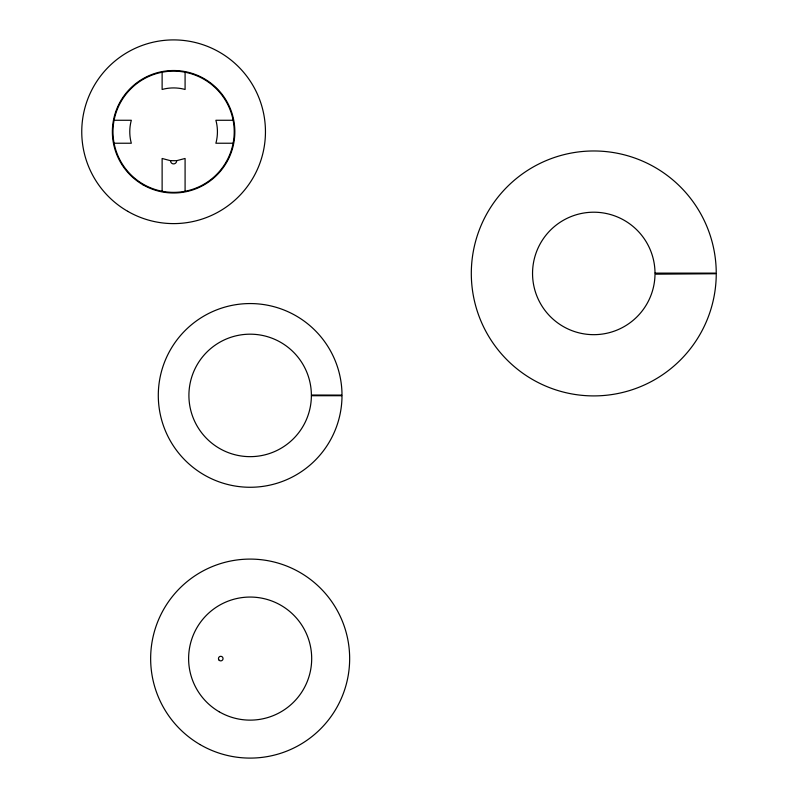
<?xml version="1.0" encoding="UTF-8"?>
<svg xmlns="http://www.w3.org/2000/svg" width="798" height="798" viewBox="0 0 798 798"><rect width="100%" height="100%" fill="white"/><g stroke="black" fill="none" stroke-linecap="round" stroke-linejoin="round"><path stroke-width="1.2" d="M185.086 191.271L185.086 158.473L176.657 160.677A3.062 3.062 0 0 1 173.605 163.899A3.062 3.062 0 0 1 170.543 160.707L162.124 158.473L162.124 191.271M176.657 160.707L170.543 160.667M114.084 120.269L131.331 120.269L130.942 121.725A43.82 43.82 0 0 0 130.732 140.847L131.321 143.231L114.084 143.231M233.126 120.269L215.889 120.269L216.477 122.663A43.82 43.82 0 0 1 216.268 141.775L215.869 143.231L233.126 143.231M655.008 273.125L716.245 273.125L716.225 271.17A122.473 122.473 0 0 0 531.797 167.809A122.473 122.473 0 0 0 532.076 379.23A122.473 122.473 0 0 0 716.235 275.39L716.245 273.744L655.008 274.173A61.237 61.237 0 0 1 562.829 326.272A61.237 61.237 0 0 1 563.189 220.388A61.237 61.237 0 0 1 655.008 273.116M185.086 72.229L185.086 89.486L183.63 89.087A43.82 43.82 0 0 0 164.508 88.877L162.124 89.466L162.124 72.229M311.38 395.718L311.38 396.177A61.237 61.237 0 0 1 219.201 448.257A61.237 61.237 0 0 1 219.53 342.382A61.237 61.237 0 0 1 311.38 395.03L342.003 395.11L342.003 394.521A91.85 91.85 0 0 0 203.949 316.028A91.85 91.85 0 0 0 203.999 474.83A91.85 91.85 0 0 0 342.003 396.257L342.003 395.718L311.38 395.718M114.164 119.84L113.845 121.525A60.618 60.618 0 0 0 113.855 142.014L114.174 143.7A60.618 60.618 0 0 0 160.847 191.021L162.533 191.35A60.618 60.618 0 0 0 184.717 191.35L186.393 191.011A60.618 60.618 0 0 0 233.046 143.66L233.355 141.974A60.618 60.618 0 0 0 233.345 121.486L233.036 119.8A60.618 60.618 0 0 0 186.353 72.488L184.677 72.149A60.618 60.618 0 0 0 162.493 72.159L160.807 72.498A60.618 60.618 0 0 0 114.164 119.84M127.68 211.3A91.85 91.85 0 0 0 265.455 131.75A91.85 91.85 0 0 0 127.68 52.209A91.85 91.85 0 0 0 127.68 211.3M142.982 184.787A61.237 61.237 0 0 0 234.841 131.75A61.237 61.237 0 0 0 142.982 78.723A61.237 61.237 0 0 0 142.982 184.787M219.131 660.215A2.294 2.294 0 0 0 222.971 659.188A2.294 2.294 0 0 0 220.168 656.375A2.294 2.294 0 0 0 219.131 660.215M200.029 744.554A99.511 99.511 0 0 0 349.654 659.018A99.511 99.511 0 0 0 200.767 572.206A99.511 99.511 0 0 0 200.029 744.554M219.151 711.756A61.546 61.546 0 0 0 311.689 658.859A61.546 61.546 0 0 0 219.61 605.163A61.546 61.546 0 0 0 219.151 711.756"/></g></svg>
